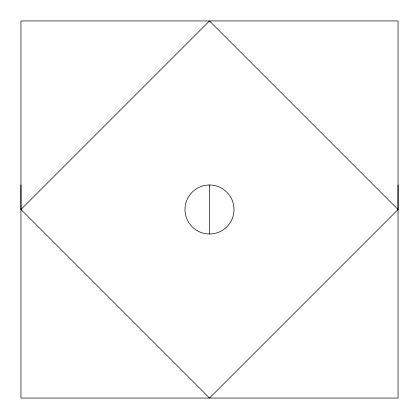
<?xml version="1.0" encoding="UTF-8"?>
<svg xmlns="http://www.w3.org/2000/svg" width="419" height="419" viewBox="0 0 419 419"><rect width="100%" height="100%" fill="white"/><g stroke="black" fill="none" stroke-linecap="round" stroke-linejoin="round"><path stroke-width="0.63" d="M20.95 209.5L20.95 20.95L398.05 20.95L398.05 209.5L209.5 398.05L20.95 209.5L209.5 20.95L398.05 209.5M398.05 184.989L398.05 398.05L20.95 398.05L20.95 184.989M209.5 184.989L209.5 234.012M197.244 230.728A24.512 24.512 0 0 0 234.012 209.5A24.512 24.512 0 0 0 197.244 188.272A24.512 24.512 0 0 0 197.244 230.728"/></g></svg>
